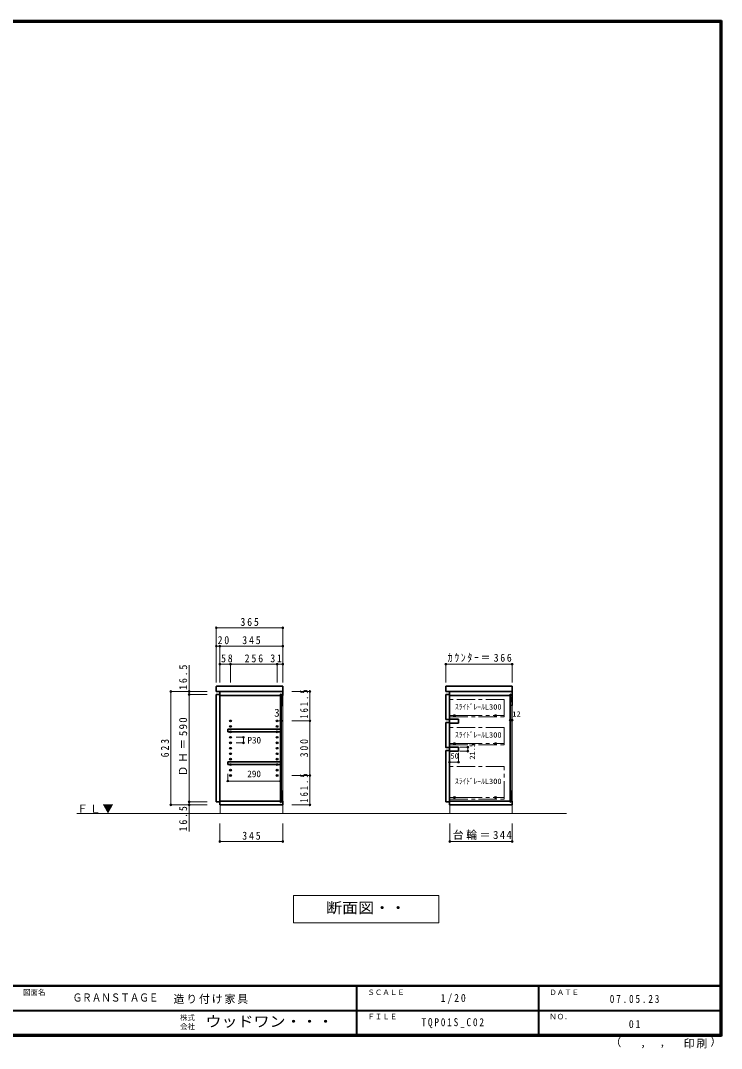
# Model space of a CAD drawing. Units: millimetres at full size, sheet at 1:20; details may follow other scales. Extents: x -4000 to 3800, y -2865 to 2783.
# Drawn here: x -54 to 3800, y -2865 to 2783 of the extents above; entities that cross this region are included whole.
import ezdxf
from ezdxf.enums import TextEntityAlignment as Align

# ---------------------------------------------------------------- set-up
doc = ezdxf.new("R2010")
doc.units = ezdxf.units.MM
doc.header["$LTSCALE"] = 20
doc.header["$PDMODE"] = 32
doc.header["$PDSIZE"] = 10
doc.linetypes.add('CHAIN1', pattern=[8, 5, -1, 1, -1])
doc.linetypes.add('CHAIN2', pattern=[12, 9, -1, 1, -1])
for name, color, linetype, lineweight in [('0-1_本体', 2, 'Continuous', 35), ('0-2_扉', 3, 'Continuous', 25), ('0-4_棚', 7, 'CHAIN1', 18), ('0-6_カウンター', 3, 'Continuous', 25), ('0-7_サイドパネル', 4, 'CHAIN2', 9), ('0-8_ ＦＬ', 7, 'Continuous', 18), ('0-A_文字', 7, 'Continuous', 18), ('0-B_寸法', 7, 'Continuous', 9), ('F-1_枠', 6, 'Continuous', 40)]:
    doc.layers.add(name, color=color, linetype=linetype, lineweight=lineweight)
doc.layers.add('0-5_ダボ', color=7, linetype='Continuous')
doc.layers.add('F-A_文字', color=7, linetype='Continuous')
doc.styles.add('HG明朝B', font='')
doc.styles.add('ＭＳ ゴシック', font='')
doc.styles.get('HG明朝B').set_extended_font_data('HG明朝B')
doc.styles.get('ＭＳ ゴシック').set_extended_font_data('MS Gothic')

msp = doc.modelspace()

# ---------------------------------------------------------------- linework, layer by layer
at = {"layer": '0-1_本体'}
for p, q in [((2650.08, -925.15), (2650.08, -903.65)), ((1042.84, -924.65), (1375.84, -924.65)), ((1375.84, -1512.65), (1375.84, -917.65)), ((1378.84, -924.65), (1387.84, -924.65)), ((2305.08, -925.15), (2638.08, -925.15)), ((2638.08, -918.15), (2641.08, -918.15)), ((2638.08, -1512.15), (2638.08, -918.15)), ((2641.08, -1512.15), (2641.08, -918.15)), ((2641.08, -925.15), (2650.08, -925.15)), ((2305.08, -1055.65), (2355.08, -1055.65)), ((2305.08, -1077.15), (2305.08, -1055.65)), ((2355.08, -1055.65), (2355.08, -1077.15)), ((2355.08, -1077.15), (2305.08, -1077.15)), ((2305.08, -1209.65), (2355.08, -1209.65)), ((2305.08, -1231.15), (2305.08, -1209.65)), ((2355.08, -1231.15), (2305.08, -1231.15)), ((2355.08, -1209.65), (2355.08, -1231.15)), ((1042.84, -1505.65), (1042.84, -1526.65)), ((1375.84, -1505.65), (1042.84, -1505.65)), ((1378.84, -1512.65), (1375.84, -1512.65)), ((1387.84, -1505.65), (1378.84, -1505.65)), ((2305.08, -1505.15), (2638.08, -1505.15)), ((2638.08, -1512.15), (2641.08, -1512.15)), ((2641.08, -1505.15), (2650.08, -1505.15)), ((2650.08, -1505.15), (2650.08, -1526.65))]:
    msp.add_line(p, q, dxfattribs=at)
at = {"layer": '0-1_本体', "color": 7, "lineweight": 18}
for p, q in [((1387.84, -924.65), (1387.84, -1505.65)), ((2650.08, -980.15), (2650.08, -1450.15)), ((2306.08, -1526.65), (2306.08, -1573.65)), ((2650.08, -1526.65), (2306.08, -1526.65)), ((2306.08, -1573.65), (2650.08, -1573.65)), ((2650.08, -1573.65), (2650.08, -1526.65))]:
    msp.add_line(p, q, dxfattribs=at)
at = {"layer": '0-1_本体'}
for points in [[(1387.84, -924.65), (1387.84, -903.65), (1042.84, -903.65), (1042.84, -924.65)], [(2650.08, -903.65), (2305.08, -903.65), (2305.08, -925.15)], [(1378.84, -1512.65), (1378.84, -917.65), (1375.84, -917.65)], [(1042.84, -1526.65), (1387.84, -1526.65), (1387.84, -1505.65)], [(2650.08, -1526.65), (2305.08, -1526.65), (2305.08, -1505.15)]]:
    msp.add_lwpolyline(points, dxfattribs=at)
at = {"layer": '0-1_本体', "color": 7, "lineweight": 18}
msp.add_lwpolyline([(1387.84, -1526.65), (1043.84, -1526.65), (1043.84, -1573.65), (1387.84, -1573.65)], close=True, dxfattribs=at)
at = {"layer": '0-2_扉', "color": 2, "lineweight": 35}
for p, q in [((1022.84, -920.15), (1022.84, -1510.15)), ((1022.84, -920.15), (1042.84, -920.15)), ((1042.84, -920.15), (1042.84, -1510.15)), ((2305.08, -920.15), (2285.08, -920.15)), ((2285.08, -1074.15), (2305.08, -1074.15)), ((2305.08, -1074.15), (2305.08, -1211.15)), ((2285.08, -1228.15), (2305.08, -1228.15)), ((2285.08, -1510.15), (2285.08, -1228.15)), ((2305.08, -1228.15), (2305.08, -1510.15)), ((1022.84, -1510.15), (1042.84, -1510.15)), ((2305.08, -1510.15), (2285.08, -1510.15))]:
    msp.add_line(p, q, dxfattribs=at)
for points in [[(2285.08, -920.15), (2285.08, -1057.15), (2305.08, -1057.15), (2305.08, -920.15)], [(2305.08, -1211.15), (2285.08, -1211.15), (2285.08, -1074.15)]]:
    msp.add_lwpolyline(points, dxfattribs=at)
at = {"layer": '0-4_棚'}
for p, q in [((2305.08, -947.15), (2305.08, -1042.15)), ((2605.08, -947.15), (2305.08, -947.15)), ((2605.08, -1042.15), (2605.08, -947.15)), ((2305.08, -1042.15), (2605.08, -1042.15)), ((2605.08, -1196.15), (2605.08, -1101.15)), ((2305.08, -1196.15), (2605.08, -1196.15)), ((2605.08, -1495.15), (2605.08, -1315.15)), ((2305.08, -1495.15), (2605.08, -1495.15))]:
    msp.add_line(p, q, dxfattribs=at)
at = {"layer": '0-4_棚', "color": 2, "linetype": 'Continuous', "lineweight": 35}
for p, q in [((1085.84, -1110.15), (1375.84, -1110.15)), ((1085.84, -1125.15), (1085.84, -1110.15)), ((1375.84, -1125.15), (1085.84, -1125.15)), ((1375.84, -1110.15), (1375.84, -1125.15)), ((1085.84, -1290.15), (1375.84, -1290.15)), ((1085.84, -1305.15), (1085.84, -1290.15)), ((1375.84, -1290.15), (1375.84, -1305.15)), ((1375.84, -1305.15), (1085.84, -1305.15))]:
    msp.add_line(p, q, dxfattribs=at)
at = {"layer": '0-4_棚'}
for points in [[(2605.08, -1101.15), (2305.08, -1101.15), (2305.08, -1196.15)], [(2605.08, -1315.15), (2305.08, -1315.15), (2305.08, -1495.15)]]:
    msp.add_lwpolyline(points, dxfattribs=at)
at = {"layer": '0-5_ダボ'}
for p in [(1100.84, -1065.15), (1356.84, -1065.15), (1100.84, -1095.15), (1100.84, -1125.15), (1356.84, -1095.15), (1356.84, -1125.15), (1100.84, -1155.15), (1100.84, -1185.15), (1356.84, -1155.15), (1356.84, -1185.15), (1100.84, -1215.15), (1100.84, -1245.15), (1356.84, -1215.15), (1356.84, -1245.15), (1100.84, -1275.15), (1356.84, -1275.15), (1100.84, -1305.15), (1100.84, -1335.15), (1356.84, -1305.15), (1356.84, -1335.15), (1100.84, -1365.15), (1356.84, -1365.15)]:
    msp.add_point(p, dxfattribs=at)
at = {"layer": '0-5_ダボ', "color": 3}
for p in [(2333.08, -1035.65), (2557.08, -1035.65), (2333.08, -1189.65), (2557.08, -1189.65), (2333.08, -1485.15), (2557.08, -1485.15)]:
    msp.add_point(p, dxfattribs=at)
at = {"layer": '0-6_カウンター', "color": 2, "lineweight": 35}
for p, q in [((1021.84, -875.06), (1023.26, -873.65)), ((1021.84, -875.06), (1021.84, -903.65)), ((1387.84, -903.65), (1021.84, -903.65)), ((1023.26, -873.65), (1387.84, -873.65)), ((1387.84, -873.65), (1387.84, -903.65)), ((2284.08, -875.06), (2285.49, -873.65)), ((2284.08, -875.06), (2284.08, -903.65)), ((2650.08, -903.65), (2284.08, -903.65)), ((2285.49, -873.65), (2650.08, -873.65)), ((2650.08, -873.65), (2650.08, -903.65))]:
    msp.add_line(p, q, dxfattribs=at)
at = {"layer": '0-6_カウンター', "color": 7, "lineweight": 18}
for p, q in [((1378.84, -979.65), (1387.84, -924.65)), ((2641.08, -980.15), (2650.08, -925.15)), ((1378.84, -1505.65), (1387.84, -1450.65)), ((2641.08, -1505.15), (2650.08, -1450.15))]:
    msp.add_line(p, q, dxfattribs=at)
at = {"layer": '0-6_カウンター'}
for p, q in [((1378.84, -924.65), (1378.84, -979.65)), ((1387.84, -924.65), (1378.84, -924.65)), ((1387.84, -979.65), (1387.84, -924.65)), ((1378.84, -979.65), (1387.84, -979.65)), ((1378.84, -1450.65), (1378.84, -1505.65)), ((1387.84, -1450.65), (1378.84, -1450.65)), ((1387.84, -1505.65), (1387.84, -1450.65)), ((2650.08, -1450.15), (2641.08, -1450.15)), ((2641.08, -1450.15), (2641.08, -1505.15)), ((2650.08, -1505.15), (2650.08, -1450.15)), ((1378.84, -1505.65), (1387.84, -1505.65)), ((2641.08, -1505.15), (2650.08, -1505.15))]:
    msp.add_line(p, q, dxfattribs=at)
msp.add_lwpolyline([(2641.08, -925.15), (2650.08, -925.15), (2650.08, -980.15), (2641.08, -980.15)], close=True, dxfattribs=at)
at = {"layer": '0-7_サイドパネル'}
for p, q in [((2305.08, -1035.65), (2605.08, -1035.65)), ((2305.08, -1189.65), (2605.08, -1189.65)), ((2305.08, -1485.15), (2605.08, -1485.15))]:
    msp.add_line(p, q, dxfattribs=at)
at = {"layer": '0-8_ ＦＬ'}
msp.add_line((2947.8, -1573.65), (256.84, -1573.65), dxfattribs=at)
at = {"layer": '0-A_文字'}
for p, q in [((1446.46, -2023.65), (1446.46, -2173.65)), ((2246.46, -2023.65), (1446.46, -2023.65)), ((2246.46, -2173.65), (2246.46, -2023.65)), ((1446.46, -2173.65), (2246.46, -2173.65))]:
    msp.add_line(p, q, dxfattribs=at)
at = {"layer": '0-B_寸法', "color": 4}
for p, q in [((1022.84, -553.65), (1022.84, -853.65)), ((1022.84, -553.65), (1387.84, -553.65)), ((1387.84, -553.65), (1387.84, -853.65)), ((1042.84, -653.65), (1022.84, -653.65)), ((1042.84, -653.65), (1042.84, -853.65)), ((1387.84, -653.65), (1042.84, -653.65)), ((872.84, -759.27), (872.84, -920.15)), ((1100.84, -753.65), (1042.84, -753.65)), ((1356.84, -753.65), (1100.84, -753.65)), ((1100.84, -753.65), (1100.84, -853.65)), ((1387.84, -753.65), (1356.84, -753.65)), ((1356.84, -753.65), (1356.84, -853.65)), ((2650.08, -753.65), (2284.08, -753.65)), ((2284.08, -753.65), (2284.08, -853.65)), ((2650.08, -753.65), (2650.08, -853.65)), ((772.84, -903.65), (972.84, -903.65)), ((772.84, -903.65), (772.84, -1526.65)), ((1537.84, -903.65), (1437.84, -903.65)), ((1537.84, -903.65), (1537.84, -1065.15)), ((872.84, -920.15), (972.84, -920.15)), ((872.84, -920.15), (872.84, -1510.15)), ((1375.84, -1065.15), (1378.84, -1065.15)), ((1537.84, -1065.15), (1437.84, -1065.15)), ((1537.84, -1065.15), (1537.84, -1365.15)), ((2638.08, -1060.65), (2638.08, -1036)), ((2638.08, -1060.65), (2650.08, -1060.65)), ((2650.08, -1060.65), (2650.08, -1036)), ((1171.84, -1155.15), (1131.84, -1155.15)), ((1171.84, -1185.15), (1131.84, -1185.15)), ((1171.84, -1155.15), (1171.84, -1185.15)), ((2305.08, -1290.93), (2305.08, -1240.56)), ((2355.08, -1290.93), (2355.08, -1240.56)), ((2405.32, -1209.65), (2361.71, -1209.65)), ((2405.32, -1231.15), (2361.71, -1231.15)), ((2405.32, -1209.65), (2405.32, -1231.15)), ((2305.08, -1290.93), (2355.08, -1290.93)), ((1085.84, -1395.15), (1085.84, -1355.15)), ((1375.84, -1395.15), (1375.84, -1355.15)), ((1085.84, -1395.15), (1375.84, -1395.15)), ((1537.84, -1365.15), (1437.84, -1365.15)), ((1537.84, -1365.15), (1537.84, -1526.65)), ((872.84, -1510.15), (972.84, -1510.15)), ((872.84, -1510.15), (872.84, -1672.02)), ((772.84, -1526.65), (972.84, -1526.65)), ((1537.84, -1526.65), (1437.84, -1526.65)), ((1042.84, -1728.27), (1042.84, -1628.27)), ((1387.84, -1728.27), (1387.84, -1628.27)), ((2306.08, -1728.27), (2306.08, -1628.27)), ((2650.08, -1728.27), (2650.08, -1628.27)), ((1387.84, -1728.27), (1042.84, -1728.27)), ((2306.08, -1728.27), (2650.08, -1728.27))]:
    msp.add_line(p, q, dxfattribs=at)
at = {"layer": '0-B_寸法'}
for p in [(1022.84, -553.65), (1387.84, -553.65), (1022.84, -653.65), (1042.84, -653.65), (1387.84, -653.65), (1042.84, -753.65), (1100.84, -753.65), (1356.84, -753.65), (1387.84, -753.65), (2284.08, -753.65), (2650.08, -753.65), (772.84, -903.65), (872.84, -903.65), (1537.84, -903.65), (872.84, -920.15), (1375.84, -1065.15), (1378.84, -1065.15), (1537.84, -1065.15), (2638.08, -1060.65), (2650.08, -1060.65), (1171.84, -1155.15), (1171.84, -1185.15), (2405.32, -1209.65), (2405.32, -1231.15), (2305.08, -1290.93), (2355.08, -1290.93), (1085.84, -1395.15), (1375.84, -1395.15), (1537.84, -1365.15), (772.84, -1526.65), (872.84, -1510.15), (872.84, -1526.65), (1537.84, -1526.65), (1042.84, -1728.27), (1387.84, -1728.27), (2306.08, -1728.27), (2650.08, -1728.27)]:
    msp.add_point(p, dxfattribs=at)
at = {"layer": 'F-1_枠'}
for p, q in [((-4000, 2783.33), (3800, 2783.33)), ((-4000, 2780), (3800, 2780)), ((-4000, 2776.67), (3800, 2776.67)), ((3793.33, 2783.33), (3793.33, -2796.67)), ((3796.67, 2783.33), (3796.67, -2796.67)), ((3800, 2783.33), (3800, -2796.67)), ((3800, -2520), (-4000, -2520)), ((3800, -2523.33), (-4000, -2523.33)), ((1793.33, -2523.33), (1793.33, -2790)), ((2793.33, -2523.33), (2793.33, -2790)), ((-100, -2656.67), (3793.33, -2656.67)), ((3800, -2790), (-4000, -2790)), ((3800, -2793.33), (-4000, -2793.33)), ((3800, -2796.67), (-4000, -2796.67))]:
    msp.add_line(p, q, dxfattribs=at)

# ---------------------------------------------------------------- texts
at = {"layer": '0-8_ ＦＬ', "insert": (256.84, -1573.65), "char_height": 43.99, "attachment_point": 7, "style": 'ＭＳ ゴシック'}
msp.add_mtext('\\T1.17;ＦＬ▼', dxfattribs=at)
at = {"layer": '0-A_文字', "style": 'ＭＳ ゴシック'}
for p in [(2335.08, -1011.4), (2335.08, -1165.4), (2335.08, -1420.15)]:
    msp.add_text('ｽﾗｲﾄﾞﾚｰﾙL300', height=29.33, dxfattribs=at).set_placement(p, align=Align.BOTTOM_LEFT)
at = {"layer": '0-A_文字', "style": 'ＭＳ ゴシック', "width": 1.1}
msp.add_text('断面図・・', height=58.65, dxfattribs=at).set_placement((1626.46, -2138.65), align=Align.BOTTOM_LEFT)
at = {"layer": '0-B_寸法', "style": 'ＭＳ ゴシック'}
for s, height, p in [('3', 43.99, (1341.13, -1055.15)), ('12', 29.33, (2650.08, -1050.65)), ('P30', 36.66, (1194.07, -1200.15)), ('50', 29.33, (2310.08, -1280.93)), ('290', 36.66, (1193.34, -1385.15))]:
    msp.add_text(s, height=height, dxfattribs=at).set_placement(p, align=Align.BOTTOM_LEFT)
msp.add_text('21.5', height=29.33, rotation=90, dxfattribs=at).set_placement((2453.68, -1277.54), align=Align.BOTTOM_LEFT)
at = {"layer": '0-B_寸法', "char_height": 43.99, "attachment_point": 7, "style": 'ＭＳ ゴシック'}
for s, insert in [('\\T1.38;\\W0.9;365', (1155.34, -543.65)), ('\\T1.36;\\W0.9;20', (1029.99, -643.65)), ('\\T1.38;\\W0.9;345', (1165.34, -643.65)), ('\\T1.36;\\W0.9;58', (1048.97, -743.65)), ('\\T1.38;\\W0.9;256', (1178.84, -743.65)), ('\\T1.36;\\W0.9;31', (1319.72, -743.65)), ('\\T1.34;\\W0.9;ｶｳﾝﾀｰ＝366', (2294.58, -743.65)), ('\\T1.38;\\W0.9;345', (1165.34, -1718.27)), ('\\T1.23;台輪＝344', (2322.58, -1718.27))]:
    msp.add_mtext(s, dxfattribs=dict(at, insert=insert))
at = {"layer": '0-B_寸法', "char_height": 43.99, "attachment_point": 7, "rotation": 90, "style": 'ＭＳ ゴシック'}
for s, insert in [('\\T1.38;\\W0.9;16.5', (862.84, -894.27)), ('\\T1.53;\\W0.65;161.5', (1527.84, -1051.9)), ('\\T1.23;ＤＨ＝590', (862.84, -1370.15)), ('\\T1.38;\\W0.9;623', (762.84, -1265.15)), ('\\T1.37;\\W0.9;300', (1527.84, -1265.15)), ('\\T1.53;\\W0.65;161.5', (1527.84, -1513.4)), ('\\T1.38;\\W0.9;16.5', (862.84, -1672.02))]:
    msp.add_mtext(s, dxfattribs=dict(at, insert=insert))
at = {"layer": 'F-A_文字', "style": 'ＭＳ ゴシック'}
for s, height, p in [('図面名', 29.33, (-40, -2580)), ('ＳＣＡＬＥ', 29.33, (1853.33, -2580)), ('ＤＡＴＥ', 29.33, (2853.33, -2580)), ('株式', 29.33, (823.33, -2719.33)), ('ＦＩＬＥ', 29.33, (1853.33, -2713.34)), ('ＮＯ．', 29.33, (2853.33, -2713.34)), ('会社', 29.33, (823.33, -2767.33)), ('（', 43.99, (3189.36, -2865.54)), ('）', 43.99, (3738.94, -2862.75)), (',', 43.99, (3354.18, -2865.54)), (',', 43.99, (3460.13, -2863.68))]:
    msp.add_text(s, height=height, dxfattribs=at).set_placement(p, align=Align.BOTTOM_LEFT)
at = {"layer": 'F-A_文字'}
for s, height, style, width, p in [('ＧＲＡＮＳＴＡＧＥ', 43.99, 'HG明朝B', 0.85, (233.33, -2620.53)), ('ウッドワン・・・', 58.65, 'ＭＳ ゴシック', 1.1, (963.33, -2763.34))]:
    msp.add_text(s, height=height, dxfattribs=dict(at, style=style, width=width)).set_placement(p, align=Align.BOTTOM_LEFT)
at = {"layer": 'F-A_文字', "char_height": 43.99, "attachment_point": 7, "style": 'ＭＳ ゴシック'}
for s, insert in [('\\T1.17;造り付け家具', (786.95, -2620)), ('\\T1.38;\\W0.9;1/20', (2255.83, -2620)), ('\\T1.39;\\W0.85;07.05.23', (3185.83, -2615)), ('\\T1.39;\\W0.85;TQP01S_C02', (2150.83, -2753.34)), ('\\T1.36;\\W0.9;01', (3290.83, -2753.34)), ('\\T1.17;印刷', (3592.1, -2864.61))]:
    msp.add_mtext(s, dxfattribs=dict(at, insert=insert))

doc.saveas('drawing.dxf')
